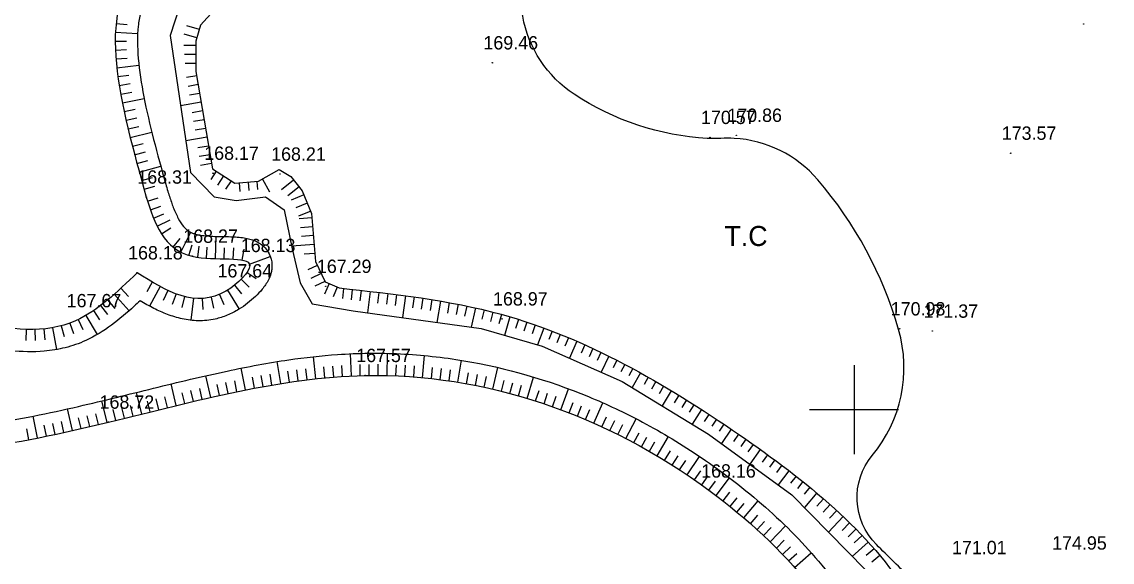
# Model space of a CAD drawing. Extents: x -83928 to -81707, y 15464 to 18601.
# Drawn here: x -83387.1 to -83142, y 16565.7 to 16687.2 of the extents above; entities that cross this region are included whole.
import ezdxf

# ---------------------------------------------------------------- set-up
doc = ezdxf.new("R2010")
doc.units = 0
doc.header["$MEASUREMENT"] = 0
doc.linetypes.add('ACAD_ISO03W100', pattern=[30, 12, -18])
for name, color, linetype in [('ALT', 7, 'Continuous'), ('Carroyage 1', 7, 'Continuous'), ('CNiv_1', 1, 'Continuous'), ('CONST', 7, 'Continuous'), ('ECOULEMENT', 160, 'ACAD_ISO03W100'), ('POINTS', 3, 'Continuous'), ('Talus', 5, 'Continuous')]:
    doc.layers.add(name, color=color, linetype=linetype)

msp = doc.modelspace()

# ---------------------------------------------------------------- linework, layer by layer
at = {"layer": 'Carroyage 1'}
for p, q in [((-83200, 16610), (-83200, 16590)), ((-83210, 16600), (-83190, 16600))]:
    msp.add_line(p, q, dxfattribs=at)
at = {"layer": 'CNiv_1', "elevation": 170}
msp.add_lwpolyline([(-83155.17, 16473.7, -0.01914), (-83167.14, 16529, -0.02761), (-83168.97, 16544.2, 0.144384), (-83170, 16547, 0.076084), (-83172.63, 16549.61, -0.0246), (-83181.5, 16556.75, -0.009017), (-83187.07, 16561.89, -0.006153), (-83195, 16569.67, -0.386251), (-83195.92, 16589.71, 0.24758), (-83190, 16618, 0.108236), (-83208.19, 16651.7, 0.203341), (-83227, 16661, 0.028378), (-83229.94, 16661, -0.027303), (-83233, 16661, -0.133708), (-83262.93, 16670.9, -0.204862), (-83274.5, 16688.5, -0.059532), (-83275.04, 16697.77, -0.074932), (-83273.5, 16705)], format="xyb", dxfattribs=at)
at = {"layer": 'ECOULEMENT', "linetype": 'ByBlock', "extrusion": (0.000932032, -0.005533, 0.999984)}
for p, q in [((-83343.85, 16689.79, 7.75), (-83346.88, 16686.46, 7.73)), ((-83346.88, 16686.46, 7.73), (-83347.94, 16682.84, 7.71)), ((-83347.94, 16682.84, 7.71), (-83347.94, 16676.03, 7.67)), ((-83347.94, 16676.03, 7.67), (-83344.24, 16654.18, 7.55)), ((-83344.24, 16654.18, 7.55), (-83339.21, 16650.91, 7.53)), ((-83333.88, 16651.34, 7.52), (-83329.2, 16653.98, 7.53)), ((-83329.2, 16653.98, 7.53), (-83326.64, 16652.4, 7.52)), ((-83326.64, 16652.4, 7.52), (-83324.08, 16649.21, 7.5)), ((-83339.21, 16650.91, 7.53), (-83333.88, 16651.34, 7.52)), ((-83324.08, 16649.21, 7.5), (-83321.95, 16644.1, 7.47)), ((-83321.95, 16644.1, 7.47), (-83321.1, 16633.32, 7.41)), ((-83321.1, 16633.32, 7.41), (-83318.92, 16628.74, 7.38)), ((-83318.92, 16628.74, 7.38), (-83315.77, 16627.36, 7.37))]:
    msp.add_line(p, q, dxfattribs=at)
at = {"layer": 'ECOULEMENT', "linetype": 'ByBlock', "extrusion": (0.000932032, -0.005533, 0.999984), "elevation": -162.28}
for points in [[(-83323.34, 16697.83), (-83331.03, 16694.22), (-83344.23, 16693.4), (-83351.66, 16689.69), (-83353.73, 16683.5), (-83349.14, 16652.7), (-83343.82, 16647.23), (-83338.87, 16646.4), (-83332.26, 16647.23), (-83328.08, 16644.3), (-83326.28, 16635.53), (-83324.47, 16627.89), (-83321.77, 16623.17), (-83312.54, 16621.59)], [(-83312.54, 16621.59), (-83283.81, 16617.57), (-83270.12, 16613.61), (-83252.12, 16605.7), (-83232.67, 16593.84), (-83213.94, 16580.17), (-83197.38, 16563.27), (-83189.31, 16551.9), (-83184.27, 16538.6), (-83183.19, 16523.13), (-83186.43, 16501.91), (-83188.23, 16489.32), (-83186.43, 16484.65), (-83180.3, 16476.74), (-83161.2, 16458.22), (-83161.2, 16455.35), (-83162.64, 16453.91), (-83181.36, 16451.75), (-83188.93, 16457.5), (-83195.41, 16459.3), (-83200.81, 16457.5), (-83207.29, 16451.75), (-83211.97, 16439.88), (-83215.93, 16428.01), (-83218.85, 16404.01)]]:
    msp.add_lwpolyline(points, dxfattribs=at)
at = {"layer": 'ECOULEMENT', "linetype": 'ByBlock'}
for points, knots in [([(-83231.14, 17000, 197.93), (-83200.61, 16961.43, 197.37), (-83163.48, 16914.92, 196.69), (-83105.77, 16852.96, 195.77), (-83125.72, 16827.05, 195.52), (-83164.9, 16832.87, 195.71), (-83167.56, 16789.06, 195.19), (-83247.47, 16788.18, 195.43), (-83281.69, 16714.69, 194.65), (-83374.05, 16701.39, 194.78), (-83364.95, 16668.76, 194.36), (-83359.1, 16647.79, 194.09)], [7.908375, 7.908375, 7.908375, 7.908375, 170.271753, 201.744415, 213.343907, 258.510006, 289.240422, 309.149666, 469.744028, 498.230383, 549.512614, 549.512614, 549.512614, 549.512614]), ([(-83231.14, 17000, 197.93), (-83200.61, 16961.43, 197.37), (-83163.48, 16914.92, 196.69), (-83105.77, 16852.96, 195.77), (-83125.72, 16827.05, 195.52), (-83164.9, 16832.87, 195.71), (-83167.56, 16789.06, 195.19), (-83247.47, 16788.18, 195.43), (-83281.69, 16714.69, 194.65), (-83374.05, 16701.39, 194.78), (-83364.95, 16668.76, 194.36), (-83359.1, 16647.79, 194.09)], [7.908375, 7.908375, 7.908375, 7.908375, 170.271753, 201.744415, 213.343907, 258.510006, 289.240422, 309.149666, 469.744028, 498.230383, 549.512614, 549.512614, 549.512614, 549.512614]), ([(-83154.12, 16818.65, 195.51), (-83154.13, 16818.64, 195.51), (-83154.13, 16818.63, 195.51), (-83154.61, 16818.26, 195.5), (-83155.03, 16817.87, 195.5), (-83155.67, 16817.21, 195.49), (-83155.91, 16816.96, 195.49), (-83156.39, 16816.36, 195.49), (-83156.65, 16816.02, 195.48), (-83157.16, 16815.25, 195.47), (-83157.41, 16814.84, 195.47), (-83158.31, 16813.27, 195.45), (-83158.92, 16811.95, 195.44), (-83160.11, 16809.06, 195.41), (-83160.68, 16807.5, 195.39), (-83161.85, 16804.25, 195.36), (-83162.46, 16802.57, 195.34), (-83163.8, 16799.2, 195.3), (-83164.54, 16797.51, 195.28), (-83166.13, 16794.58, 195.25), (-83166.92, 16793.31, 195.24), (-83168.64, 16791.09, 195.22), (-83169.53, 16790.13, 195.21), (-83171.06, 16788.81, 195.2), (-83171.61, 16788.39, 195.2), (-83172.74, 16787.64, 195.19), (-83173.31, 16787.29, 195.19), (-83175.21, 16786.29, 195.18), (-83176.56, 16785.77, 195.18), (-83179.28, 16784.94, 195.18), (-83180.65, 16784.63, 195.18), (-83183.37, 16784.14, 195.18), (-83184.72, 16783.95, 195.18), (-83187.71, 16783.61, 195.19), (-83189.32, 16783.46, 195.19), (-83191.6, 16783.22, 195.2), (-83192.3, 16783.15, 195.2), (-83193.85, 16782.97, 195.2), (-83194.7, 16782.85, 195.2), (-83196.39, 16782.6, 195.2), (-83197.22, 16782.47, 195.21), (-83199.71, 16782.03, 195.21), (-83201.33, 16781.69, 195.21), (-83206.14, 16780.55, 195.21), (-83209.25, 16779.62, 195.21), (-83218.47, 16776.33, 195.2), (-83224.33, 16773.5, 195.18), (-83235.66, 16766.9, 195.14), (-83241.13, 16763.13, 195.11), (-83251.93, 16755.04, 195.05), (-83257.26, 16750.7, 195.01), (-83268.02, 16741.86, 194.94), (-83273.46, 16737.35, 194.9), (-83284.72, 16728.54, 194.83), (-83290.54, 16724.25, 194.8), (-83302.84, 16716.32, 194.74), (-83309.32, 16712.68, 194.72), (-83318.11, 16708.76, 194.7), (-83319.99, 16707.98, 194.69), (-83323.54, 16706.61, 194.69), (-83325.21, 16706, 194.69), (-83328.52, 16704.89, 194.68), (-83330.16, 16704.38, 194.68), (-83335.15, 16702.95, 194.68), (-83338.48, 16702.16, 194.68), (-83343.96, 16700.77, 194.68), (-83346.18, 16700.18, 194.68), (-83350.23, 16698.9, 194.68), (-83352.06, 16698.21, 194.68), (-83354.29, 16697.1, 194.67), (-83354.93, 16696.74, 194.67), (-83356.02, 16696.02, 194.66), (-83356.48, 16695.68, 194.66), (-83357.47, 16694.82, 194.65), (-83357.96, 16694.27, 194.65), (-83358.84, 16693.06, 194.64), (-83359.23, 16692.39, 194.63), (-83359.89, 16690.89, 194.61), (-83360.18, 16690.07, 194.6), (-83360.63, 16688.25, 194.58), (-83360.8, 16687.25, 194.57), (-83361.14, 16684.04, 194.53), (-83361.13, 16681.6, 194.51), (-83360.67, 16676.25, 194.44), (-83360.23, 16673.35, 194.4), (-83359.04, 16667.25, 194.33), (-83358.29, 16664.06, 194.29), (-83356.61, 16657.49, 194.2), (-83355.68, 16654.12, 194.16), (-83354.58, 16650.19, 194.11), (-83354.43, 16649.66, 194.1), (-83354.29, 16649.13, 194.09)], [254.181157, 254.181157, 254.181157, 254.181157, 254.234902, 254.234902, 256.807474, 256.807474, 258.372978, 258.372978, 260.23433, 260.23433, 262.095682, 262.095682, 266.925055, 266.925055, 271.754428, 271.754428, 276.583801, 276.583801, 281.413174, 281.413174, 285.208765, 285.208765, 288.399955, 288.399955, 290.009131, 290.009131, 291.618307, 291.618307, 295.237822, 295.237822, 298.857338, 298.857338, 302.476854, 302.476854, 306.918177, 306.918177, 308.959153, 308.959153, 311.510376, 311.510376, 314.061599, 314.061599, 319.164045, 319.164045, 329.368937, 329.368937, 350.258204, 350.258204, 371.14747, 371.14747, 392.036736, 392.036736, 412.926003, 412.926003, 433.815269, 433.815269, 454.704535, 454.704535, 460.249327, 460.249327, 465.02062, 465.02062, 469.557659, 469.557659, 478.631737, 478.631737, 485.37404, 485.37404, 492.116343, 492.116343, 495.288811, 495.288811, 498.157063, 498.157063, 502.334214, 502.334214, 506.511365, 506.511365, 510.688515, 510.688515, 514.865666, 514.865666, 523.203077, 523.203077, 531.540488, 531.540488, 539.8779, 539.8779, 548.215311, 548.215311, 549.512614, 549.512614, 549.512614, 549.512614]), ([(-83636.04, 16784.1, 196.6), (-83634.16, 16780.03, 196.55), (-83632.29, 16775.99, 196.49), (-83627.7, 16766.56, 196.36), (-83624.95, 16761.27, 196.29), (-83620.65, 16754.22, 196.19), (-83619.27, 16752.12, 196.16), (-83616.8, 16748.66, 196.11), (-83615.72, 16747.26, 196.09), (-83613.51, 16744.57, 196.05), (-83612.36, 16743.29, 196.04), (-83608.81, 16739.59, 195.98), (-83606.28, 16737.33, 195.94), (-83599.82, 16732.41, 195.87), (-83595.72, 16729.89, 195.82), (-83586.51, 16725.37, 195.74), (-83581.41, 16723.36, 195.7), (-83573.32, 16720.81, 195.64), (-83570.82, 16720.09, 195.63), (-83566.29, 16718.9, 195.6), (-83564.32, 16718.42, 195.59), (-83560.24, 16717.49, 195.56), (-83558.13, 16717.03, 195.55), (-83552.11, 16715.77, 195.52), (-83548.14, 16714.96, 195.49), (-83540.36, 16713.2, 195.45), (-83536.56, 16712.26, 195.42), (-83530.86, 16710.46, 195.38), (-83528.8, 16709.72, 195.37), (-83524.92, 16708.02, 195.34), (-83523.1, 16707.08, 195.32), (-83520.37, 16705.22, 195.29), (-83519.36, 16704.42, 195.28), (-83517.51, 16702.59, 195.25), (-83516.68, 16701.57, 195.23), (-83515.45, 16699.51, 195.2), (-83515.01, 16698.52, 195.19), (-83514.37, 16696.42, 195.16), (-83514.18, 16695.32, 195.15), (-83514.11, 16693.58, 195.13), (-83514.13, 16692.95, 195.12), (-83514.23, 16691.83, 195.11), (-83514.3, 16691.34, 195.1), (-83514.48, 16690.39, 195.09), (-83514.59, 16689.93, 195.09), (-83515.08, 16688.12, 195.07), (-83515.57, 16686.84, 195.05), (-83516.64, 16684.35, 195.03), (-83517.23, 16683.14, 195.01), (-83518.39, 16680.77, 194.99), (-83518.97, 16679.61, 194.98), (-83520.03, 16677.39, 194.95), (-83520.51, 16676.33, 194.94), (-83521.1, 16674.8, 194.92), (-83521.27, 16674.29, 194.92), (-83521.64, 16673.06, 194.91), (-83521.79, 16672.35, 194.9), (-83521.99, 16670.98, 194.88), (-83522.03, 16670.32, 194.87), (-83522.01, 16668.63, 194.85), (-83521.87, 16667.62, 194.84), (-83521.33, 16665.59, 194.81), (-83520.93, 16664.56, 194.8), (-83519.86, 16662.48, 194.77), (-83519.19, 16661.41, 194.76), (-83517.59, 16659.26, 194.73), (-83516.66, 16658.17, 194.71), (-83513.51, 16654.89, 194.66), (-83510.94, 16652.7, 194.63), (-83505.19, 16648.33, 194.56), (-83502.01, 16646.15, 194.52), (-83495.37, 16641.8, 194.45), (-83491.91, 16639.62, 194.41), (-83486.57, 16636.19, 194.35), (-83484.68, 16634.97, 194.33), (-83481.68, 16632.97, 194.3), (-83480.55, 16632.2, 194.29), (-83478.34, 16630.66, 194.26), (-83477.25, 16629.89, 194.25), (-83474.05, 16627.58, 194.21), (-83471.99, 16626.05, 194.18), (-83465.98, 16621.48, 194.11), (-83462.22, 16618.51, 194.06), (-83454.59, 16612.57, 193.97), (-83450.76, 16609.66, 193.92), (-83443.21, 16604.52, 193.83), (-83439.51, 16602.3, 193.8), (-83433.94, 16599.68, 193.75), (-83432.11, 16598.93, 193.73), (-83428.96, 16597.84, 193.71), (-83427.65, 16597.45, 193.7), (-83424.97, 16596.79, 193.68), (-83423.6, 16596.5, 193.68), (-83419.39, 16595.81, 193.66), (-83416.45, 16595.56, 193.64), (-83407.4, 16595.31, 193.61), (-83400.98, 16595.84, 193.6), (-83387.81, 16597.77, 193.58), (-83381.04, 16599.17, 193.58), (-83371.49, 16601.38, 193.57), (-83368.67, 16602.06, 193.57), (-83363.06, 16603.43, 193.57), (-83360.27, 16604.12, 193.57), (-83351.93, 16606.17, 193.57), (-83346.42, 16607.5, 193.57), (-83336.29, 16609.65, 193.56), (-83331.69, 16610.52, 193.56), (-83323.43, 16611.72, 193.55), (-83319.79, 16612.13, 193.54), (-83313.78, 16612.55, 193.53), (-83311.42, 16612.65, 193.52), (-83306.69, 16612.71, 193.51), (-83304.32, 16612.66, 193.5), (-83297.2, 16612.31, 193.47), (-83292.45, 16611.79, 193.45), (-83278.25, 16609.4, 193.38), (-83268.85, 16606.69, 193.31), (-83255.62, 16601.22, 193.21), (-83251.57, 16599.31, 193.17), (-83243.09, 16594.81, 193.09), (-83238.67, 16592.14, 193.04), (-83231.88, 16587.53, 192.97), (-83229.43, 16585.76, 192.94), (-83224.62, 16582.04, 192.88), (-83222.25, 16580.09, 192.85), (-83215.38, 16574.02, 192.75), (-83211.09, 16569.66, 192.69), (-83203.5, 16560.41, 192.55), (-83200.2, 16555.52, 192.48), (-83196.5, 16548.1, 192.38), (-83195.5, 16545.76, 192.35), (-83193.94, 16541.26, 192.29), (-83193.35, 16539.1, 192.26), (-83192.41, 16534.36, 192.2), (-83192.13, 16531.81, 192.17), (-83191.95, 16526.72, 192.11), (-83192.06, 16524.17, 192.08), (-83192.8, 16517.25, 192), (-83193.76, 16512.88, 191.95), (-83196.35, 16504.23, 191.85), (-83197.97, 16499.93, 191.81), (-83201.62, 16491.37, 191.72), (-83203.65, 16487.11, 191.67), (-83208.76, 16476.78, 191.56), (-83211.93, 16470.72, 191.5), (-83217.85, 16458.68, 191.37), (-83220.61, 16452.71, 191.31), (-83223.49, 16445.03, 191.23), (-83224.11, 16443.25, 191.21), (-83225.26, 16439.68, 191.17), (-83225.8, 16437.89, 191.15), (-83227.29, 16432.5, 191.09), (-83228.14, 16428.88, 191.05), (-83230.61, 16416.86, 190.91), (-83231.78, 16408.36, 190.81), (-83232.96, 16399.74, 190.71)], [0, 0, 0, 0, 12.921922, 12.921922, 31.007344, 31.007344, 39.175766, 39.175766, 45.158972, 45.158972, 51.142179, 51.142179, 63.108591, 63.108591, 79.36852, 79.36852, 95.628448, 95.628448, 102.462963, 102.462963, 107.482534, 107.482534, 112.502105, 112.502105, 121.529669, 121.529669, 130.557233, 130.557233, 136.053573, 136.053573, 141.549912, 141.549912, 145.105644, 145.105644, 148.661377, 148.661377, 151.475291, 151.475291, 154.289206, 154.289206, 155.863305, 155.863305, 157.086562, 157.086562, 158.309819, 158.309819, 161.953134, 161.953134, 165.596448, 165.596448, 169.239763, 169.239763, 172.883078, 172.883078, 174.875795, 174.875795, 177.972295, 177.972295, 181.068795, 181.068795, 186.053798, 186.053798, 191.0388, 191.0388, 196.023803, 196.023803, 201.008806, 201.008806, 210.935564, 210.935564, 220.862323, 220.862323, 230.789081, 230.789081, 236.25587, 236.25587, 239.605583, 239.605583, 242.955297, 242.955297, 249.654723, 249.654723, 263.053576, 263.053576, 277.972828, 277.972828, 292.892079, 292.892079, 300.083353, 300.083353, 305.092885, 305.092885, 310.102416, 310.102416, 320.12148, 320.12148, 339.900943, 339.900943, 359.680405, 359.680405, 368.005418, 368.005418, 376.330431, 376.330431, 392.980457, 392.980457, 406.869599, 406.869599, 417.742702, 417.742702, 424.703575, 424.703575, 431.664447, 431.664447, 445.586192, 445.586192, 473.429682, 473.429682, 485.91182, 485.91182, 500.053504, 500.053504, 508.214076, 508.214076, 516.374648, 516.374648, 532.695791, 532.695791, 549.016934, 549.016934, 556.318908, 556.318908, 562.836698, 562.836698, 570.405635, 570.405635, 577.974571, 577.974571, 591.132953, 591.132953, 604.291334, 604.291334, 617.449715, 617.449715, 636.322466, 636.322466, 655.195218, 655.195218, 660.908099, 660.908099, 666.620981, 666.620981, 678.046745, 678.046745, 704.4386, 704.4386, 704.4386, 704.4386]), ([(-83360.49, 16624.47, 193.82), (-83360.93, 16624.06, 193.81), (-83361.38, 16623.64, 193.81), (-83363.44, 16621.76, 193.79), (-83365.11, 16620.32, 193.78), (-83368.7, 16617.69, 193.76), (-83370.62, 16616.49, 193.75), (-83373.46, 16615.19, 193.74), (-83374.22, 16614.88, 193.74), (-83375.76, 16614.35, 193.74), (-83376.53, 16614.12, 193.74), (-83378.87, 16613.53, 193.74), (-83380.44, 16613.28, 193.74), (-83384.54, 16612.91, 193.75), (-83387.07, 16612.98, 193.76), (-83392.1, 16613.52, 193.78), (-83394.6, 16614, 193.8), (-83399.57, 16615.2, 193.83), (-83402.03, 16615.93, 193.84), (-83408.06, 16617.89, 193.89), (-83411.59, 16619.2, 193.91), (-83416.78, 16621.12, 193.95), (-83418.53, 16621.76, 193.96), (-83421.44, 16622.79, 193.99), (-83422.62, 16623.2, 194), (-83426.07, 16624.33, 194.02), (-83428.32, 16624.99, 194.03), (-83432.76, 16626.18, 194.06), (-83434.96, 16626.71, 194.08), (-83441.12, 16628.11, 194.11), (-83445.09, 16628.89, 194.13), (-83453.32, 16630.61, 194.18), (-83457.57, 16631.55, 194.21), (-83466.56, 16633.95, 194.26), (-83471.31, 16635.42, 194.29), (-83478.25, 16638.03, 194.35), (-83480.15, 16638.79, 194.36), (-83484.05, 16640.44, 194.4), (-83486.05, 16641.34, 194.41), (-83490.42, 16643.45, 194.45), (-83492.8, 16644.69, 194.47), (-83497.32, 16647.35, 194.52), (-83499.47, 16648.76, 194.54), (-83502.71, 16651.3, 194.58), (-83503.92, 16652.36, 194.6), (-83506.11, 16654.63, 194.64), (-83507.09, 16655.84, 194.65), (-83508.43, 16658.05, 194.68), (-83508.89, 16658.96, 194.7), (-83509.58, 16660.92, 194.72), (-83509.83, 16661.97, 194.74), (-83510.01, 16664.14, 194.76), (-83509.94, 16665.27, 194.78), (-83509.61, 16666.79, 194.79), (-83509.5, 16667.19, 194.8), (-83509.1, 16668.38, 194.81), (-83508.76, 16669.11, 194.82), (-83508.01, 16670.47, 194.83), (-83507.6, 16671.1, 194.84), (-83506.73, 16672.29, 194.85), (-83506.27, 16672.85, 194.85), (-83504.83, 16674.51, 194.87), (-83503.8, 16675.55, 194.88), (-83501.76, 16677.56, 194.9), (-83500.76, 16678.53, 194.91), (-83498.94, 16680.39, 194.92), (-83498.12, 16681.29, 194.93), (-83497.19, 16682.48, 194.94), (-83496.95, 16682.82, 194.95), (-83496.6, 16683.36, 194.95), (-83496.48, 16683.56, 194.95), (-83496.16, 16684.13, 194.96), (-83495.98, 16684.5, 194.96), (-83495.7, 16685.26, 194.97), (-83495.59, 16685.65, 194.98), (-83495.37, 16686.72, 194.99), (-83495.3, 16687.43, 195), (-83495.34, 16688.99, 195.01), (-83495.43, 16689.83, 195.03), (-83495.8, 16691.63, 195.05), (-83496.07, 16692.6, 195.06), (-83497.06, 16695.5, 195.1), (-83497.99, 16697.56, 195.13), (-83500.2, 16701.87, 195.19), (-83501.47, 16704.12, 195.22), (-83502.96, 16706.72, 195.25), (-83503.14, 16707.02, 195.26), (-83503.31, 16707.32, 195.26)], [3.629089, 3.629089, 3.629089, 3.629089, 5.311812, 5.311812, 11.294221, 11.294221, 17.276629, 17.276629, 19.412807, 19.412807, 21.548984, 21.548984, 25.821339, 25.821339, 32.673478, 32.673478, 39.525618, 39.525618, 46.377758, 46.377758, 56.480317, 56.480317, 61.751646, 61.751646, 65.45892, 65.45892, 72.873468, 72.873468, 80.288016, 80.288016, 93.662901, 93.662901, 107.037785, 107.037785, 120.41267, 120.41267, 125.290417, 125.290417, 130.168165, 130.168165, 136.056719, 136.056719, 141.945273, 141.945273, 145.86332, 145.86332, 149.781366, 149.781366, 152.292296, 152.292296, 154.803225, 154.803225, 157.314155, 157.314155, 158.241319, 158.241319, 160.095648, 160.095648, 161.949977, 161.949977, 163.804307, 163.804307, 167.659134, 167.659134, 171.513962, 171.513962, 175.36879, 175.36879, 177.018906, 177.018906, 178.080372, 178.080372, 180.203304, 180.203304, 182.326236, 182.326236, 185.918016, 185.918016, 189.509795, 189.509795, 193.101575, 193.101575, 199.834472, 199.834472, 206.567369, 206.567369, 207.445937, 207.445937, 207.445937, 207.445937]), ([(-83354.35, 16649.34, 194.1), (-83354.2, 16648.87, 194.09), (-83354.05, 16648.42, 194.08), (-83353.61, 16647.09, 194.07), (-83353.32, 16646.25, 194.06), (-83352.66, 16644.54, 194.03), (-83352.29, 16643.7, 194.02), (-83351.52, 16642.27, 194), (-83351.12, 16641.68, 193.99), (-83350.42, 16640.86, 193.98), (-83350.12, 16640.57, 193.98), (-83349.47, 16640.08, 193.97), (-83349.12, 16639.88, 193.97), (-83348.49, 16639.61, 193.96), (-83348.27, 16639.53, 193.96), (-83347.86, 16639.41, 193.96), (-83347.69, 16639.37, 193.95), (-83347.33, 16639.29, 193.95), (-83347.13, 16639.25, 193.95), (-83346.46, 16639.15, 193.95), (-83345.96, 16639.09, 193.95), (-83344.86, 16639.01, 193.94), (-83344.28, 16638.98, 193.94), (-83342.85, 16638.94, 193.93), (-83342, 16638.92, 193.93), (-83340.45, 16638.89, 193.93), (-83339.75, 16638.87, 193.92), (-83338.52, 16638.8, 193.92), (-83337.99, 16638.76, 193.92), (-83337.01, 16638.63, 193.91), (-83336.57, 16638.55, 193.91), (-83335.71, 16638.34, 193.9), (-83335.31, 16638.23, 193.9), (-83334.5, 16637.9, 193.9), (-83334.11, 16637.72, 193.89), (-83333.36, 16637.25, 193.88), (-83333.01, 16636.98, 193.88), (-83332.31, 16636.31, 193.87), (-83331.97, 16635.9, 193.86), (-83331.39, 16634.93, 193.85), (-83331.17, 16634.39, 193.84), (-83330.92, 16633.42, 193.83), (-83330.87, 16633.01, 193.83), (-83330.83, 16632.22, 193.82), (-83330.86, 16631.86, 193.81), (-83330.94, 16631.2, 193.8), (-83331.01, 16630.9, 193.8), (-83331.24, 16630.07, 193.79), (-83331.43, 16629.61, 193.79), (-83331.85, 16628.79, 193.78), (-83332.07, 16628.42, 193.77), (-83332.53, 16627.74, 193.77), (-83332.77, 16627.42, 193.76), (-83333.5, 16626.51, 193.76), (-83334.02, 16625.96, 193.75), (-83335.13, 16624.9, 193.74), (-83335.71, 16624.39, 193.74), (-83336.95, 16623.43, 193.73), (-83337.59, 16622.98, 193.73), (-83338.69, 16622.3, 193.72), (-83339.13, 16622.05, 193.72), (-83340, 16621.6, 193.72), (-83340.44, 16621.4, 193.72), (-83341.78, 16620.85, 193.71), (-83342.69, 16620.56, 193.71), (-83344.88, 16620.08, 193.71), (-83346.16, 16619.96, 193.72), (-83348.65, 16620, 193.72), (-83349.85, 16620.16, 193.73), (-83352.16, 16620.66, 193.74), (-83353.26, 16621, 193.75), (-83355.38, 16621.81, 193.77), (-83356.39, 16622.27, 193.78), (-83358.45, 16623.3, 193.8), (-83359.49, 16623.88, 193.81), (-83360.49, 16624.47, 193.82)], [0, 0, 0, 0, 1.325428, 1.325428, 3.976285, 3.976285, 7.153064, 7.153064, 10.329842, 10.329842, 12.702389, 12.702389, 15.074936, 15.074936, 16.269341, 16.269341, 17.011676, 17.011676, 17.754012, 17.754012, 19.238683, 19.238683, 20.723355, 20.723355, 22.719777, 22.719777, 24.351317, 24.351317, 25.576726, 25.576726, 26.544829, 26.544829, 27.328807, 27.328807, 27.967026, 27.967026, 28.48891, 28.48891, 29.010793, 29.010793, 29.532677, 29.532677, 29.914374, 29.914374, 30.296071, 30.296071, 30.677769, 30.677769, 31.456281, 31.456281, 32.234793, 32.234793, 33.013305, 33.013305, 34.507063, 34.507063, 36.000821, 36.000821, 37.494578, 37.494578, 38.434676, 38.434676, 39.374774, 39.374774, 41.25497, 41.25497, 43.917536, 43.917536, 46.580102, 46.580102, 49.242668, 49.242668, 51.905234, 51.905234, 54.837338, 54.837338, 54.837338, 54.837338]), ([(-83315.77, 16627.36, 7.37), (-83303.43, 16626.01, 7.35), (-83271.03, 16622.47, 7.31), (-83227.04, 16596.85, 7.12), (-83191.11, 16568.38, 6.93), (-83178.08, 16538.82, 6.75), (-83177.21, 16516.68, 6.65), (-83182.17, 16500.65, 6.51), (-83183.15, 16486.9, 6.52), (-83178.64, 16482.7, 6.31), (-83176.17, 16480.39, 6.44), (-83176.12, 16480.34, 6.44)], [0, 0, 0, 0, 36.919966, 96.945893, 150.059575, 170.383995, 192.008874, 214.515589, 221.543905, 231.255579, 231.446515, 231.446515, 231.446515, 231.446515])]:
    msp.add_open_spline(points, degree=3, knots=knots, dxfattribs=at)
for points in [[(-83640.58, 16782, 196.59), (-83619.17, 16743.6, 196.06), (-83563.77, 16713.17, 195.52), (-83519.21, 16692.4, 195.13), (-83526.23, 16675.17, 194.95), (-83484.25, 16628.67, 194.25), (-83428.06, 16592.41, 193.64), (-83367.59, 16597.18, 193.51), (-83309.91, 16607.67, 193.45), (-83232.38, 16581.68, 192.9), (-83197.77, 16535.71, 192.24), (-83227.83, 16447.67, 191.27), (-83237.92, 16400.42, 190.73)], [(-83640.58, 16782, 196.59), (-83619.17, 16743.6, 196.06), (-83563.77, 16713.17, 195.52), (-83519.21, 16692.4, 195.13), (-83526.23, 16675.17, 194.95), (-83484.25, 16628.67, 194.25), (-83428.06, 16592.41, 193.64), (-83367.59, 16597.18, 193.51), (-83309.91, 16607.67, 193.45), (-83232.38, 16581.68, 192.9), (-83197.77, 16535.71, 192.24), (-83227.83, 16447.67, 191.27), (-83237.92, 16400.42, 190.73)], [(-83361.17, 16630.75, 193.89), (-83374.99, 16619.99, 193.81), (-83422.28, 16628.35, 194.06), (-83478.94, 16643.72, 194.42), (-83504.62, 16666.02, 194.77), (-83491.97, 16681.37, 194.91), (-83498.98, 16709.81, 195.28)], [(-83359.1, 16647.79, 194.09), (-83348.77, 16634.49, 193.9), (-83335.84, 16632.4, 193.83), (-83341.09, 16626.7, 193.78), (-83361.17, 16630.75, 193.89)]]:
    msp.add_spline(points, degree=3, dxfattribs=at)
at = {"layer": 'POINTS', "extrusion": (0.002059, -0.012217, 0.999923)}
for centre in [(-83148.63, 16685.74, -182.42), (-83148.63, 16685.74, -182.42), (-83281.54, 16677, -182.42), (-83281.54, 16677, -182.42), (-83232.64, 16660.23, -182.42), (-83232.64, 16660.23, -182.42), (-83226.72, 16660.71, -182.42), (-83226.72, 16660.71, -182.42), (-83165.04, 16656.67, -182.42), (-83165.04, 16656.67, -182.42), (-83344.29, 16652.18, -182.42), (-83344.29, 16652.18, -182.42), (-83329.25, 16651.98, -182.42), (-83329.25, 16651.98, -182.42), (-83359.33, 16646.82, -182.42), (-83359.33, 16646.82, -182.42), (-83349, 16633.52, -182.42), (-83349, 16633.52, -182.42), (-83361.4, 16629.78, -182.42), (-83361.4, 16629.78, -182.42), (-83336.07, 16631.43, -182.42), (-83336.07, 16631.43, -182.42), (-83341.31, 16625.73, -182.42), (-83341.31, 16625.73, -182.42), (-83318.97, 16626.74, -182.42), (-83318.97, 16626.74, -182.42), (-83375.21, 16619.02, -182.42), (-83375.21, 16619.02, -182.42), (-83279.38, 16619.42, -182.42), (-83279.38, 16619.42, -182.42), (-83189.99, 16617.18, -182.42), (-83189.99, 16617.18, -182.42), (-83182.63, 16616.67, -182.42), (-83182.63, 16616.67, -182.42), (-83310.13, 16606.7, -182.42), (-83310.13, 16606.7, -182.42), (-83367.81, 16596.21, -182.42), (-83367.81, 16596.21, -182.42), (-83232.6, 16580.71, -182.42), (-83232.6, 16580.71, -182.42)]:
    msp.add_circle(centre, 0.05, dxfattribs=at)
at = {"layer": 'Talus', "linetype": 'ByBlock', "extrusion": (0.000932032, -0.005533, 0.999984)}
for p, q in [((-83365.87, 16686.85, 194.58), (-83363.39, 16686.57, 194.57)), ((-83366.03, 16684.85, 194.56), (-83361.04, 16684.6, 194.54)), ((-83347.72, 16683.58, 7.71), (-83350.56, 16684.42, 7.72)), ((-83347.16, 16685.5, 7.72), (-83349.96, 16686.33, 7.73)), ((-83366.08, 16682.85, 194.54), (-83363.58, 16682.85, 194.53)), ((-83347.94, 16681.84, 7.71), (-83350.68, 16681.84, 7.71)), ((-83366.04, 16680.85, 194.51), (-83363.54, 16680.96, 194.51)), ((-83347.94, 16679.84, 7.69), (-83350.53, 16679.84, 7.7)), ((-83365.91, 16678.86, 194.49), (-83363.42, 16679.06, 194.48)), ((-83365.72, 16676.87, 194.46), (-83360.75, 16677.42, 194.45)), ((-83347.94, 16677.84, 7.68), (-83350.38, 16677.84, 7.69)), ((-83365.48, 16674.88, 194.44), (-83363, 16675.22, 194.43)), ((-83347.77, 16675.04, 7.67), (-83350.03, 16674.66, 7.67)), ((-83365.18, 16672.91, 194.41), (-83362.71, 16673.3, 194.41)), ((-83347.44, 16673.07, 7.66), (-83349.72, 16672.69, 7.66)), ((-83364.84, 16670.93, 194.39), (-83362.38, 16671.38, 194.39)), ((-83364.47, 16668.97, 194.36), (-83359.57, 16669.95, 194.36)), ((-83347.11, 16671.1, 7.65), (-83349.4, 16670.71, 7.65)), ((-83364.07, 16667.01, 194.34), (-83361.62, 16667.54, 194.34)), ((-83346.77, 16669.13, 7.63), (-83351.4, 16668.34, 7.63)), ((-83346.44, 16667.16, 7.62), (-83348.77, 16666.76, 7.62)), ((-83363.63, 16665.06, 194.31), (-83361.2, 16665.61, 194.31)), ((-83346.1, 16665.19, 7.61), (-83348.46, 16664.79, 7.61)), ((-83363.18, 16663.11, 194.29), (-83360.75, 16663.69, 194.29)), ((-83362.7, 16661.17, 194.26), (-83357.85, 16662.38, 194.26)), ((-83345.77, 16663.21, 7.6), (-83348.14, 16662.81, 7.6)), ((-83362.21, 16659.23, 194.24), (-83359.79, 16659.85, 194.24)), ((-83345.43, 16661.24, 7.59), (-83350.22, 16660.43, 7.59)), ((-83361.71, 16657.3, 194.21), (-83359.29, 16657.93, 194.21)), ((-83345.1, 16659.27, 7.58), (-83347.51, 16658.86, 7.58)), ((-83344.77, 16657.3, 7.57), (-83347.2, 16656.89, 7.57)), ((-83361.19, 16655.36, 194.19), (-83358.78, 16656.01, 194.19)), ((-83344.43, 16655.33, 7.56), (-83346.88, 16654.91, 7.56)), ((-83360.67, 16653.43, 194.16), (-83355.84, 16654.75, 194.17)), ((-83343.4, 16653.63, 7.54), (-83344.61, 16651.77, 7.54)), ((-83341.72, 16652.54, 7.54), (-83343.06, 16650.49, 7.53)), ((-83360.14, 16651.5, 194.14), (-83357.73, 16652.17, 194.14)), ((-83359.6, 16649.58, 194.11), (-83357.19, 16650.25, 194.12)), ((-83340.04, 16651.46, 7.53), (-83341.28, 16649.55, 7.52)), ((-83338.21, 16650.99, 7.53), (-83338.06, 16649.08, 7.51)), ((-83336.21, 16651.15, 7.52), (-83336.07, 16649.28, 7.51)), ((-83334.22, 16651.31, 7.52), (-83334.08, 16649.49, 7.51)), ((-83333.01, 16651.83, 7.53), (-83331.4, 16648.98, 7.51)), ((-83326.01, 16651.62, 7.52), (-83328.73, 16649.45, 7.51)), ((-83324.76, 16650.06, 7.51), (-83327.25, 16648.07, 7.5)), ((-83358.79, 16646.84, 194.08), (-83356.42, 16647.62, 194.08)), ((-83323.69, 16648.29, 7.5), (-83326.57, 16647.09, 7.49)), ((-83358.15, 16644.94, 194.05), (-83355.79, 16645.78, 194.06)), ((-83322.92, 16646.44, 7.49), (-83325.45, 16645.39, 7.48)), ((-83357.45, 16643.07, 194.03), (-83355.13, 16644.01, 194.03)), ((-83356.63, 16641.25, 194.01), (-83353.75, 16642.67, 194.01)), ((-83322.15, 16644.59, 7.48), (-83324.86, 16643.47, 7.47)), ((-83321.87, 16643.1, 7.47), (-83324.75, 16642.88, 7.47)), ((-83355.65, 16639.5, 193.98), (-83353.55, 16640.85, 193.99)), ((-83321.71, 16641.11, 7.46), (-83324.47, 16640.89, 7.46)), ((-83354.46, 16637.9, 193.96), (-83354.44, 16637.91, 193.96)), ((-83353.03, 16636.51, 193.94), (-83351.47, 16638.47, 193.96)), ((-83351.35, 16635.43, 193.92), (-83349.06, 16639.87, 193.97)), ((-83343.56, 16633.96, 193.88), (-83343.42, 16638.95, 193.94)), ((-83321.55, 16639.12, 7.44), (-83324.19, 16638.91, 7.45)), ((-83349.5, 16634.68, 193.9), (-83348.78, 16637.07, 193.93)), ((-83347.54, 16634.26, 193.89), (-83347.18, 16636.73, 193.92)), ((-83345.56, 16634.05, 193.88), (-83345.38, 16636.54, 193.91)), ((-83341.56, 16633.91, 193.87), (-83341.51, 16636.41, 193.9)), ((-83339.56, 16633.85, 193.86), (-83339.43, 16636.35, 193.89)), ((-83337.57, 16633.64, 193.85), (-83337.1, 16636.1, 193.88)), ((-83321.4, 16637.12, 7.43), (-83326.42, 16636.73, 7.44)), ((-83335.9, 16632.7, 193.84), (-83331.22, 16634.44, 193.84)), ((-83321.24, 16635.13, 7.42), (-83323.6, 16634.94, 7.42)), ((-83336.46, 16630.85, 193.82), (-83334.39, 16629.45, 193.79)), ((-83320.67, 16632.42, 7.41), (-83322.8, 16631.4, 7.4)), ((-83319.81, 16630.61, 7.4), (-83322.12, 16629.51, 7.39)), ((-83357.75, 16628.67, 193.86), (-83359.01, 16626.51, 193.84)), ((-83339.24, 16627.99, 193.79), (-83337.68, 16626.03, 193.76)), ((-83337.75, 16629.32, 193.8), (-83335.97, 16627.56, 193.78)), ((-83318.95, 16628.8, 7.38), (-83321.19, 16627.74, 7.38)), ((-83318, 16628.34, 7.38), (-83319.06, 16625.93, 7.37)), ((-83356.01, 16627.69, 193.84), (-83358.37, 16623.28, 193.79)), ((-83354.22, 16626.79, 193.82), (-83355.28, 16624.52, 193.8)), ((-83352.38, 16626.02, 193.81), (-83353.25, 16623.67, 193.78)), ((-83350.47, 16625.42, 193.8), (-83351.09, 16622.99, 193.77)), ((-83342.64, 16625.9, 193.78), (-83341.65, 16623.61, 193.75)), ((-83340.87, 16626.83, 193.78), (-83338.23, 16622.58, 193.72)), ((-83316.17, 16627.53, 7.38), (-83317.13, 16625.35, 7.36)), ((-83314.78, 16627.25, 7.37), (-83315.02, 16624.97, 7.36)), ((-83312.79, 16627.03, 7.37), (-83313.05, 16624.7, 7.36)), ((-83310.8, 16626.81, 7.37), (-83311.07, 16624.44, 7.35)), ((-83308.81, 16626.58, 7.36), (-83309.36, 16621.79, 7.34)), ((-83306.83, 16626.35, 7.36), (-83307.11, 16623.93, 7.35)), ((-83304.84, 16626.11, 7.36), (-83305.14, 16623.68, 7.34)), ((-83302.86, 16625.86, 7.35), (-83303.17, 16623.41, 7.34)), ((-83300.87, 16625.6, 7.35), (-83301.54, 16620.69, 7.32)), ((-83348.51, 16625.05, 193.79), (-83349.06, 16620.09, 193.73)), ((-83346.51, 16624.99, 193.78), (-83346.38, 16622.5, 193.75)), ((-83344.53, 16625.27, 193.78), (-83343.96, 16622.84, 193.74)), ((-83298.89, 16625.33, 7.35), (-83299.24, 16622.87, 7.33)), ((-83296.91, 16625.04, 7.34), (-83297.28, 16622.59, 7.33)), ((-83294.94, 16624.73, 7.34), (-83295.33, 16622.3, 7.33)), ((-83292.96, 16624.4, 7.34), (-83293.79, 16619.61, 7.31)), ((-83291, 16624.05, 7.33), (-83291.43, 16621.69, 7.32)), ((-83289.03, 16623.68, 7.33), (-83289.48, 16621.37, 7.32)), ((-83287.07, 16623.29, 7.32), (-83287.54, 16621.04, 7.31)), ((-83285.11, 16622.86, 7.32), (-83286.09, 16618.53, 7.3)), ((-83283.17, 16622.41, 7.32), (-83283.66, 16620.33, 7.31)), ((-83281.23, 16621.93, 7.31), (-83281.76, 16619.85, 7.3)), ((-83279.29, 16621.41, 7.31), (-83279.87, 16619.32, 7.3)), ((-83277.37, 16620.87, 7.3), (-83278.6, 16616.7, 7.28)), ((-83275.46, 16620.29, 7.3), (-83276.1, 16618.22, 7.29)), ((-83273.55, 16619.67, 7.29), (-83274.22, 16617.65, 7.28)), ((-83271.66, 16619.03, 7.29), (-83272.35, 16617.06, 7.28)), ((-83269.78, 16618.35, 7.28), (-83271.17, 16614.55, 7.26)), ((-83267.9, 16617.65, 7.28), (-83268.62, 16615.78, 7.27)), ((-83266.04, 16616.92, 7.27), (-83266.8, 16615.02, 7.26)), ((-83264.19, 16616.16, 7.26), (-83264.99, 16614.25, 7.25)), ((-83262.35, 16615.37, 7.26), (-83264.01, 16611.56, 7.24)), ((-83260.52, 16614.56, 7.25), (-83261.38, 16612.67, 7.24)), ((-83258.71, 16613.73, 7.24), (-83259.58, 16611.86, 7.24)), ((-83328.89, 16605.85, 193.49), (-83329.68, 16610.79, 193.55)), ((-83320.96, 16606.93, 193.48), (-83321.51, 16611.9, 193.54)), ((-83312.99, 16607.56, 193.46), (-83313.22, 16612.56, 193.52)), ((-83304.99, 16607.66, 193.44), (-83304.87, 16612.65, 193.5)), ((-83297, 16607.18, 193.41), (-83296.53, 16612.16, 193.47)), ((-83289.07, 16606.15, 193.37), (-83288.26, 16611.09, 193.43)), ((-83256.9, 16612.87, 7.24), (-83257.78, 16611.04, 7.23)), ((-83255.1, 16611.99, 7.23), (-83256.88, 16608.42, 7.21)), ((-83253.32, 16611.09, 7.23), (-83254.2, 16609.36, 7.22)), ((-83336.76, 16604.42, 193.5), (-83337.74, 16609.33, 193.56)), ((-83326.91, 16606.16, 193.49), (-83327.28, 16608.63, 193.52)), ((-83324.93, 16606.44, 193.49), (-83325.27, 16608.92, 193.52)), ((-83322.95, 16606.7, 193.48), (-83323.25, 16609.18, 193.51)), ((-83318.97, 16607.14, 193.48), (-83319.21, 16609.63, 193.51)), ((-83316.98, 16607.31, 193.47), (-83317.18, 16609.8, 193.5)), ((-83314.98, 16607.45, 193.47), (-83315.14, 16609.95, 193.5)), ((-83310.99, 16607.64, 193.46), (-83311.06, 16610.14, 193.49)), ((-83308.99, 16607.68, 193.45), (-83309.02, 16610.18, 193.48)), ((-83306.99, 16607.69, 193.45), (-83306.97, 16610.19, 193.48)), ((-83302.99, 16607.59, 193.43), (-83302.88, 16610.09, 193.46)), ((-83300.99, 16607.49, 193.42), (-83300.84, 16609.98, 193.45)), ((-83299, 16607.35, 193.42), (-83298.8, 16609.84, 193.45)), ((-83295.02, 16606.97, 193.4), (-83294.74, 16609.46, 193.43)), ((-83293.03, 16606.73, 193.39), (-83292.71, 16609.21, 193.42)), ((-83291.05, 16606.46, 193.38), (-83290.69, 16608.93, 193.41)), ((-83287.1, 16605.81, 193.36), (-83286.66, 16608.27, 193.39)), ((-83281.23, 16604.6, 193.33), (-83280.09, 16609.47, 193.38)), ((-83251.54, 16610.17, 7.22), (-83252.42, 16608.51, 7.21)), ((-83249.78, 16609.23, 7.21), (-83250.66, 16607.6, 7.2)), ((-83248.02, 16608.27, 7.2), (-83249.86, 16604.95, 7.19)), ((-83344.58, 16602.75, 193.5), (-83345.69, 16607.62, 193.57)), ((-83340.67, 16603.61, 193.5), (-83341.2, 16606.06, 193.53)), ((-83338.72, 16604.03, 193.5), (-83339.23, 16606.47, 193.53)), ((-83334.79, 16604.81, 193.5), (-83335.26, 16607.26, 193.53)), ((-83332.83, 16605.18, 193.5), (-83333.28, 16607.64, 193.53)), ((-83330.86, 16605.52, 193.49), (-83331.28, 16607.99, 193.53)), ((-83285.14, 16605.44, 193.35), (-83284.65, 16607.89, 193.38)), ((-83283.18, 16605.03, 193.34), (-83282.65, 16607.48, 193.37)), ((-83279.28, 16604.13, 193.32), (-83278.68, 16606.55, 193.34)), ((-83277.35, 16603.63, 193.3), (-83276.7, 16606.04, 193.33)), ((-83273.5, 16602.53, 193.28), (-83272.05, 16607.32, 193.33)), ((-83246.28, 16607.29, 7.2), (-83247.23, 16605.61, 7.19)), ((-83244.54, 16606.3, 7.19), (-83245.53, 16604.6, 7.18)), ((-83360.13, 16599.01, 193.51), (-83361.33, 16603.86, 193.57)), ((-83352.37, 16600.91, 193.51), (-83353.54, 16605.77, 193.57)), ((-83350.42, 16601.38, 193.51), (-83351, 16603.81, 193.54)), ((-83348.48, 16601.84, 193.51), (-83349.05, 16604.28, 193.54)), ((-83346.53, 16602.3, 193.5), (-83347.09, 16604.73, 193.54)), ((-83342.63, 16603.18, 193.5), (-83343.17, 16605.63, 193.53)), ((-83275.42, 16603.09, 193.29), (-83274.73, 16605.5, 193.32)), ((-83271.59, 16601.94, 193.27), (-83270.83, 16604.32, 193.29)), ((-83269.69, 16601.31, 193.25), (-83268.89, 16603.68, 193.28)), ((-83265.92, 16599.98, 193.22), (-83264.18, 16604.66, 193.28)), ((-83242.82, 16605.29, 7.18), (-83243.82, 16603.58, 7.18)), ((-83241.1, 16604.26, 7.18), (-83243.15, 16600.86, 7.16)), ((-83367.91, 16597.11, 193.51), (-83369.08, 16601.97, 193.57)), ((-83362.08, 16598.53, 193.51), (-83362.67, 16600.95, 193.54)), ((-83358.19, 16599.48, 193.51), (-83358.79, 16601.91, 193.54)), ((-83356.25, 16599.96, 193.51), (-83356.85, 16602.39, 193.54)), ((-83354.31, 16600.44, 193.51), (-83354.9, 16602.87, 193.54)), ((-83267.8, 16600.66, 193.24), (-83266.96, 16603.02, 193.26)), ((-83264.05, 16599.26, 193.21), (-83263.14, 16601.59, 193.23)), ((-83258.51, 16596.96, 193.16), (-83256.49, 16601.53, 193.21)), ((-83239.39, 16603.22, 7.17), (-83240.43, 16601.53, 7.16)), ((-83237.69, 16602.17, 7.16), (-83238.74, 16600.49, 7.15)), ((-83236, 16601.1, 7.15), (-83237.06, 16599.44, 7.15)), ((-83383.52, 16593.63, 193.52), (-83384.49, 16598.53, 193.58)), ((-83375.7, 16595.29, 193.51), (-83376.79, 16600.16, 193.57)), ((-83371.8, 16596.18, 193.51), (-83372.37, 16598.61, 193.54)), ((-83369.85, 16596.64, 193.51), (-83370.43, 16599.07, 193.54)), ((-83365.96, 16597.58, 193.51), (-83366.55, 16600, 193.54)), ((-83364.02, 16598.05, 193.51), (-83364.61, 16600.48, 193.54)), ((-83262.19, 16598.52, 193.2), (-83261.25, 16600.84, 193.22)), ((-83260.35, 16597.76, 193.18), (-83259.37, 16600.06, 193.2)), ((-83234.32, 16600.02, 7.15), (-83236.43, 16596.75, 7.13)), ((-83232.64, 16598.93, 7.14), (-83233.69, 16597.33, 7.13)), ((-83381.56, 16594.02, 193.52), (-83382.07, 16596.47, 193.55)), ((-83379.6, 16594.43, 193.51), (-83380.12, 16596.88, 193.55)), ((-83377.65, 16594.85, 193.51), (-83378.18, 16597.3, 193.54)), ((-83373.75, 16595.73, 193.51), (-83374.31, 16598.17, 193.54)), ((-83256.69, 16596.13, 193.15), (-83255.64, 16598.4, 193.17)), ((-83254.88, 16595.28, 193.13), (-83253.8, 16597.54, 193.16)), ((-83253.08, 16594.4, 193.12), (-83251.97, 16596.64, 193.14)), ((-83251.3, 16593.5, 193.1), (-83249, 16597.94, 193.15)), ((-83230.97, 16597.83, 7.13), (-83232.01, 16596.26, 7.12)), ((-83229.31, 16596.72, 7.12), (-83230.37, 16595.14, 7.12)), ((-83385.49, 16593.24, 193.52), (-83385.95, 16595.7, 193.55)), ((-83249.53, 16592.57, 193.08), (-83248.35, 16594.77, 193.11)), ((-83247.78, 16591.61, 193.07), (-83246.56, 16593.8, 193.09)), ((-83244.31, 16589.62, 193.03), (-83241.75, 16593.92, 193.08)), ((-83227.65, 16595.6, 7.12), (-83229.84, 16592.39, 7.1)), ((-83226, 16594.47, 7.11), (-83227.12, 16592.85, 7.1)), ((-83246.03, 16590.63, 193.05), (-83244.79, 16592.79, 193.07)), ((-83224.36, 16593.33, 7.1), (-83225.5, 16591.69, 7.09)), ((-83222.72, 16592.18, 7.09), (-83223.88, 16590.54, 7.08)), ((-83242.59, 16588.58, 193.01), (-83241.29, 16590.72, 193.04)), ((-83240.9, 16587.53, 193), (-83239.56, 16589.64, 193.02)), ((-83237.55, 16585.34, 192.96), (-83234.75, 16589.49, 193)), ((-83221.09, 16591.03, 7.08), (-83223.45, 16587.73, 7.07)), ((-83219.46, 16589.86, 7.08), (-83220.66, 16588.21, 7.07)), ((-83217.85, 16588.68, 7.07), (-83219.06, 16587.04, 7.06)), ((-83239.22, 16586.44, 192.98), (-83237.85, 16588.54, 193)), ((-83235.9, 16584.21, 192.94), (-83234.47, 16586.26, 192.96)), ((-83216.25, 16587.48, 7.06), (-83217.46, 16585.86, 7.05)), ((-83214.65, 16586.27, 7.05), (-83217.09, 16583.09, 7.04)), ((-83234.26, 16583.06, 192.92), (-83232.81, 16585.09, 192.94)), ((-83232.65, 16581.88, 192.9), (-83231.16, 16583.89, 192.92)), ((-83231.05, 16580.68, 192.88), (-83228.02, 16584.67, 192.92)), ((-83213.07, 16585.05, 7.04), (-83214.29, 16583.49, 7.04)), ((-83211.51, 16583.8, 7.04), (-83212.72, 16582.29, 7.03)), ((-83229.46, 16579.46, 192.86), (-83227.92, 16581.43, 192.88)), ((-83209.95, 16582.54, 7.03), (-83211.26, 16580.96, 7.02)), ((-83227.89, 16578.22, 192.84), (-83226.33, 16580.17, 192.86)), ((-83226.35, 16576.95, 192.82), (-83224.75, 16578.88, 192.84)), ((-83224.82, 16575.66, 192.8), (-83221.57, 16579.46, 192.84)), ((-83208.42, 16581.26, 7.02), (-83211.19, 16577.97, 7)), ((-83206.9, 16579.96, 7.01), (-83208.36, 16578.27, 7)), ((-83205.4, 16578.64, 7), (-83206.93, 16576.92, 6.99)), ((-83203.91, 16577.3, 6.99), (-83205.52, 16575.56, 6.98)), ((-83223.31, 16574.35, 192.78), (-83221.65, 16576.23, 192.8)), ((-83221.82, 16573.02, 192.76), (-83220.13, 16574.86, 192.78)), ((-83202.45, 16575.93, 6.98), (-83205.77, 16572.44, 6.97)), ((-83201.02, 16574.54, 6.98), (-83202.72, 16572.81, 6.97)), ((-83220.35, 16571.66, 192.74), (-83218.64, 16573.48, 192.76)), ((-83218.91, 16570.27, 192.72), (-83215.42, 16573.85, 192.75)), ((-83199.6, 16573.12, 6.97), (-83201.35, 16571.42, 6.96)), ((-83198.22, 16571.68, 6.96), (-83199.99, 16570.02, 6.95)), ((-83217.49, 16568.86, 192.7), (-83215.71, 16570.62, 192.71)), ((-83216.1, 16567.43, 192.68), (-83214.29, 16569.16, 192.69)), ((-83196.86, 16570.21, 6.95), (-83200.42, 16566.99, 6.93)), ((-83214.73, 16565.97, 192.65), (-83212.89, 16567.66, 192.67)), ((-83213.39, 16564.48, 192.63), (-83209.64, 16567.79, 192.66)), ((-83195.53, 16568.72, 6.94), (-83197.31, 16567.17, 6.93)), ((-83194.24, 16567.19, 6.93), (-83196, 16565.73, 6.92))]:
    msp.add_line(p, q, dxfattribs=at)
at = {"layer": 'Talus'}
for p, q in [((-83366.28, 16625.96, 193.85), (-83362.97, 16622.21, 193.8)), ((-83364.79, 16627.3, 193.86), (-83363.1, 16625.46, 193.84)), ((-83369.36, 16623.41, 193.83), (-83367.85, 16621.42, 193.8)), ((-83367.8, 16624.66, 193.84), (-83366.2, 16622.73, 193.81)), ((-83372.68, 16621.18, 193.81), (-83370.16, 16616.86, 193.75)), ((-83370.99, 16622.25, 193.82), (-83369.58, 16620.18, 193.79)), ((-83382.12, 16618.15, 193.81), (-83381.87, 16615.66, 193.78)), ((-83380.14, 16618.42, 193.8), (-83379.26, 16613.5, 193.74)), ((-83378.19, 16618.86, 193.8), (-83377.54, 16616.45, 193.77)), ((-83376.28, 16619.46, 193.8), (-83375.42, 16617.12, 193.77)), ((-83374.44, 16620.24, 193.81), (-83373.36, 16617.99, 193.78)), ((-83386.12, 16618.02, 193.82), (-83386.19, 16615.52, 193.79)), ((-83384.12, 16618.02, 193.81), (-83384.04, 16615.52, 193.78))]:
    msp.add_line(p, q, dxfattribs=at)

# ---------------------------------------------------------------- texts
at = {"layer": 'ALT', "extrusion": (0.002059, -0.012217, 0.999923)}
for s, p in [('169.46', (-83283.54, 16680, -182.42)), ('169.46', (-83283.54, 16680, -182.42)), ('170.57', (-83234.64, 16663.23, -182.42)), ('170.57', (-83234.64, 16663.23, -182.42)), ('170.86', (-83228.72, 16663.71, -182.42)), ('170.86', (-83228.72, 16663.71, -182.42)), ('173.57', (-83167.04, 16659.68, -182.42)), ('173.57', (-83167.04, 16659.68, -182.42)), ('168.17', (-83346.29, 16655.18, -182.42)), ('168.17', (-83346.29, 16655.18, -182.42)), ('168.21', (-83331.25, 16654.98, -182.42)), ('168.21', (-83331.25, 16654.98, -182.42)), ('168.31', (-83361.33, 16649.82, -182.42)), ('168.31', (-83361.33, 16649.82, -182.42)), ('168.27', (-83351, 16636.52, -182.42)), ('168.27', (-83351, 16636.52, -182.42)), ('168.13', (-83338.07, 16634.43, -182.42)), ('168.13', (-83338.07, 16634.43, -182.42)), ('168.18', (-83363.4, 16632.78, -182.42)), ('168.18', (-83363.4, 16632.78, -182.42)), ('167.64', (-83343.31, 16628.73, -182.42)), ('167.64', (-83343.31, 16628.73, -182.42)), ('167.29', (-83320.97, 16629.74, -182.42)), ('167.29', (-83320.97, 16629.74, -182.42)), ('167.67', (-83377.21, 16622.02, -182.42)), ('167.67', (-83377.21, 16622.02, -182.42)), ('168.97', (-83281.38, 16622.42, -182.42)), ('168.97', (-83281.38, 16622.42, -182.42)), ('170.98', (-83191.99, 16620.18, -182.42)), ('170.98', (-83191.99, 16620.18, -182.42)), ('171.37', (-83184.63, 16619.67, -182.42)), ('171.37', (-83184.63, 16619.67, -182.42)), ('167.57', (-83312.13, 16609.7, -182.42)), ('167.57', (-83312.13, 16609.7, -182.42)), ('168.72', (-83369.81, 16599.21, -182.42)), ('168.72', (-83369.81, 16599.21, -182.42)), ('168.16', (-83234.6, 16583.71, -182.42)), ('168.16', (-83234.6, 16583.71, -182.42)), ('174.95', (-83155.72, 16567.52, -182.42)), ('174.95', (-83155.72, 16567.52, -182.42)), ('171.01', (-83178.22, 16566.5, -182.42)), ('171.01', (-83178.22, 16566.5, -182.42))]:
    msp.add_text(s, height=3, rotation=359.9958, dxfattribs=at).set_placement(p)
at = {"layer": 'CONST', "linetype": 'ByBlock', "extrusion": (0.000932032, -0.005533, 0.999984)}
msp.add_text('T.C', height=4.5, rotation=0.0032, dxfattribs=at).set_placement((-83229.12, 16636.15, -162.28))

doc.saveas('drawing.dxf')
